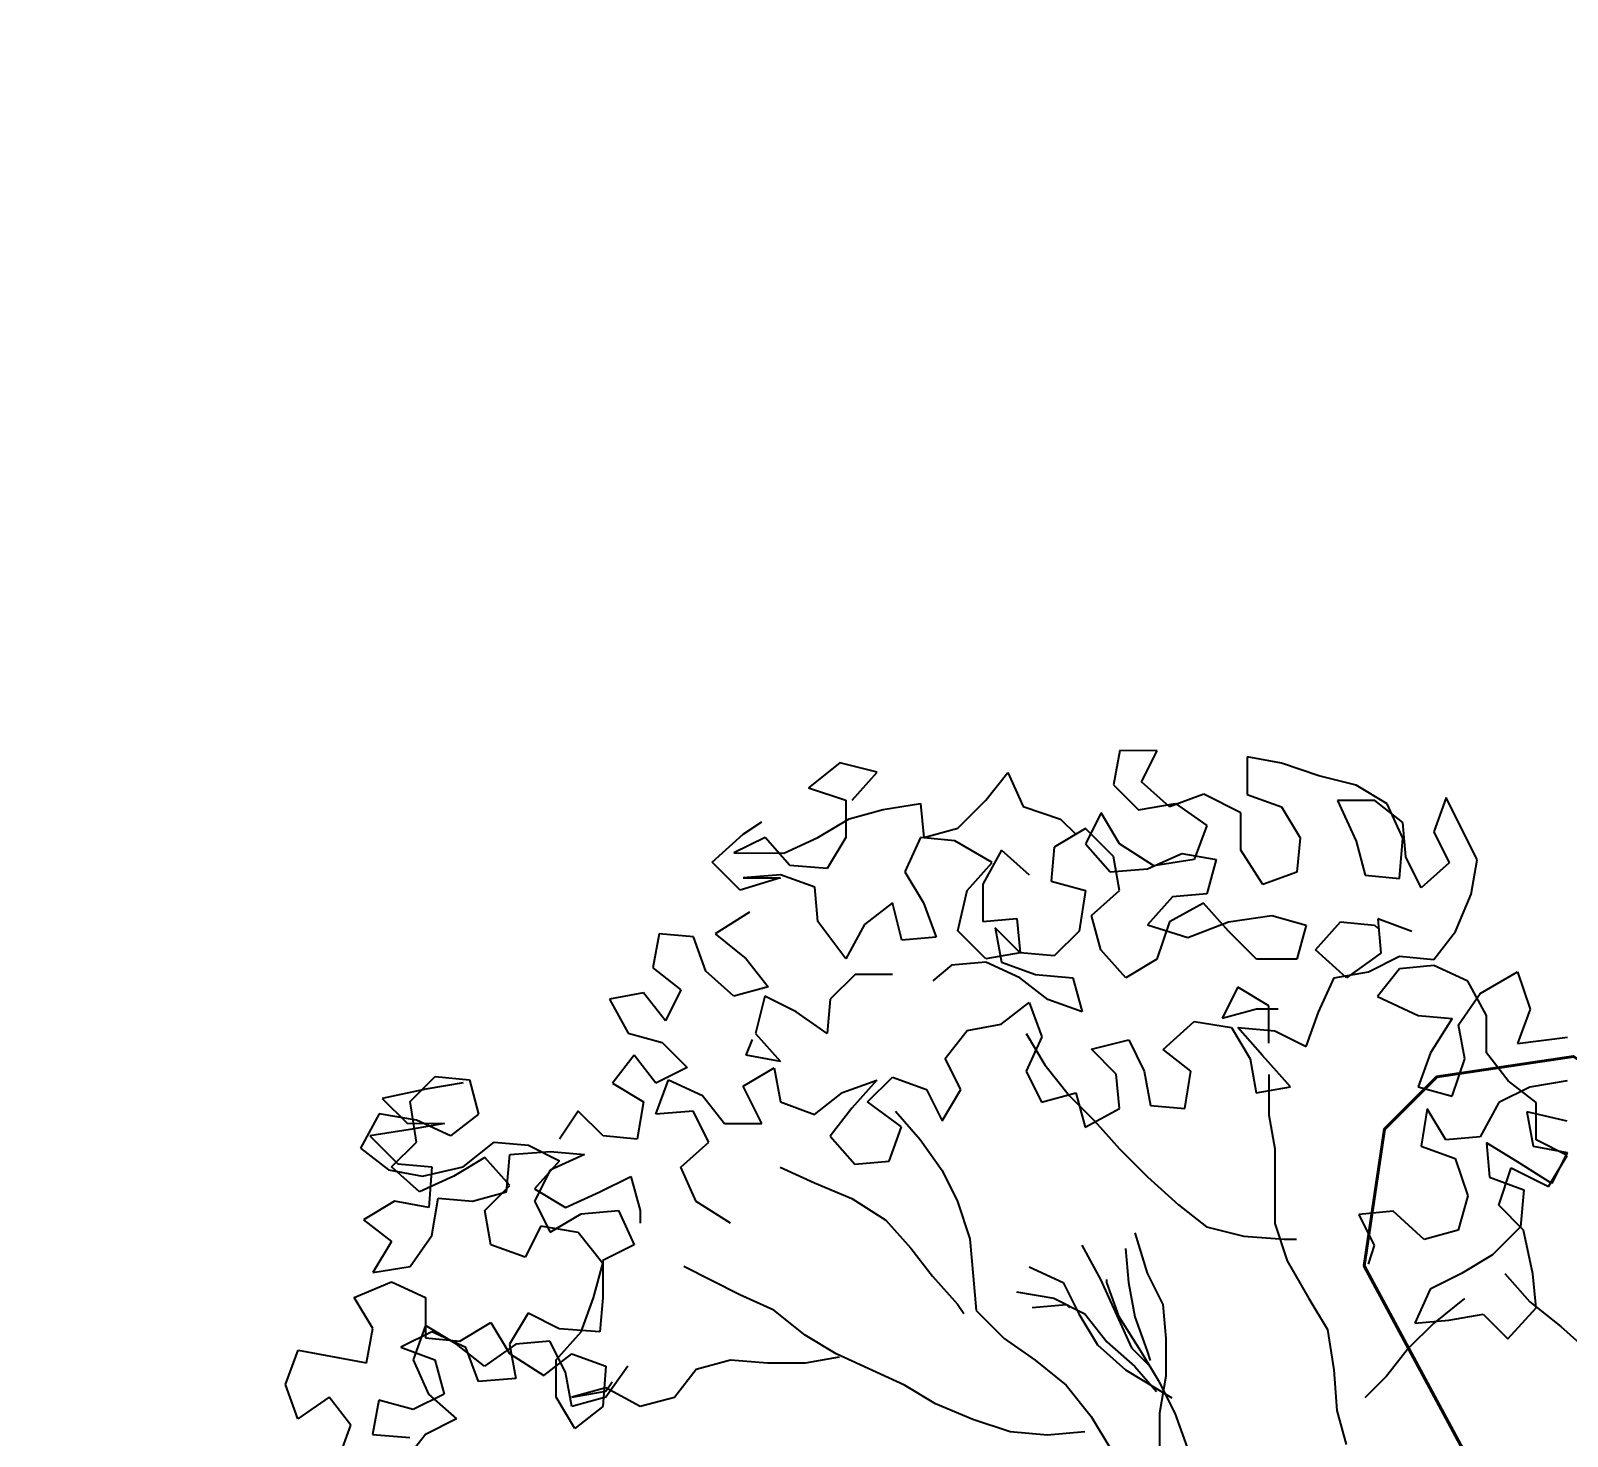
# Model space of a CAD drawing. Header units: millimetres. Extents: x 684983 to 685377, y 990360 to 990509.
# Drawn here: x 685069.164 to 685069.876, y 990434.308 to 990434.96 of the extents above; entities that cross this region are included whole.
import ezdxf

# ---------------------------------------------------------------- set-up
doc = ezdxf.new("R2010")
doc.units = ezdxf.units.MM
doc.layers.add('GRID LEVELS', color=7, linetype='Continuous', lineweight=13)
doc.layers.add('TEAK', color=7, linetype='Continuous')
doc.styles.get("Standard").update_dxf_attribs({"font": 'RomanS'})

# ---------------------------------------------------------------- blocks, each defined once
blk = doc.blocks.new('A$C25655A80')
at = {"color": 62}
for p, q in [((-0.44135, 1.98261), (-0.44328, 1.97204)), ((-0.42981, 1.9826), (-0.44135, 1.98261)), ((-0.43463, 1.97299), (-0.42981, 1.9826)), ((-0.40193, 1.98065), (-0.40194, 1.96911)), ((-0.39136, 1.97872), (-0.40193, 1.98065)), ((-0.52787, 1.97884), (-0.53749, 1.97116)), ((-0.51633, 1.97595), (-0.52787, 1.97884)), ((-0.52403, 1.9673), (-0.51633, 1.97595)), ((-0.4827, 1.96727), (-0.47596, 1.97591)), ((-0.47596, 1.97591), (-0.47116, 1.96533)), ((-0.37983, 1.97486), (-0.39136, 1.97872)), ((-0.53749, 1.97116), (-0.52595, 1.96731)), ((-0.44328, 1.97204), (-0.43559, 1.96434)), ((-0.42598, 1.96529), (-0.43463, 1.97299)), ((-0.3683, 1.97197), (-0.37983, 1.97486)), ((-0.35869, 1.96619), (-0.3683, 1.97197)), ((-0.52595, 1.96731), (-0.52596, 1.95577)), ((-0.51442, 1.96441), (-0.50288, 1.96632)), ((-0.50288, 1.96632), (-0.50193, 1.95575)), ((-0.49136, 1.95862), (-0.4827, 1.96727)), ((-0.43559, 1.96434), (-0.42406, 1.96625)), ((-0.4154, 1.96913), (-0.42598, 1.96529)), ((-0.42406, 1.96625), (-0.41445, 1.95951)), ((-0.40387, 1.96335), (-0.4154, 1.96913)), ((-0.40194, 1.96911), (-0.39137, 1.96526)), ((-0.37407, 1.96717), (-0.36831, 1.95466)), ((-0.36253, 1.96716), (-0.37407, 1.96717)), ((-0.35389, 1.96042), (-0.36253, 1.96716)), ((-0.35389, 1.95561), (-0.35869, 1.96619)), ((-0.34042, 1.9681), (-0.34428, 1.95753)), ((-0.33083, 1.94886), (-0.34042, 1.9681)), ((-0.53462, 1.95578), (-0.525, 1.96154)), ((-0.525, 1.96154), (-0.51442, 1.96441)), ((-0.47116, 1.96533), (-0.45963, 1.96148)), ((-0.45963, 1.96148), (-0.45483, 1.95667)), ((-0.44713, 1.96339), (-0.45195, 1.95378)), ((-0.44137, 1.95377), (-0.44713, 1.96339)), ((-0.40388, 1.95181), (-0.40387, 1.96335)), ((-0.39137, 1.96526), (-0.38561, 1.95564)), ((-0.56731, 1.94812), (-0.55769, 1.95676)), ((-0.55769, 1.95676), (-0.55192, 1.9606)), ((-0.50193, 1.95575), (-0.49136, 1.95862)), ((-0.45194, 1.95859), (-0.46156, 1.95283)), ((-0.4433, 1.94993), (-0.45194, 1.95859)), ((-0.41445, 1.95951), (-0.41831, 1.94894)), ((-0.35294, 1.94984), (-0.35389, 1.96042)), ((-0.34428, 1.95753), (-0.33948, 1.94791)), ((-0.55096, 1.95579), (-0.56058, 1.95099)), ((-0.54328, 1.94713), (-0.55096, 1.95579)), ((-0.5452, 1.95098), (-0.53462, 1.95578)), ((-0.52596, 1.95577), (-0.53174, 1.94616)), ((-0.50289, 1.95575), (-0.50771, 1.94518)), ((-0.49232, 1.95478), (-0.50289, 1.95575)), ((-0.48079, 1.94804), (-0.49232, 1.95478)), ((-0.4779, 1.95188), (-0.48368, 1.94131)), ((-0.46926, 1.94418), (-0.4779, 1.95188)), ((-0.46156, 1.95283), (-0.46253, 1.94225)), ((-0.45195, 1.95378), (-0.44426, 1.94512)), ((-0.4308, 1.94703), (-0.44137, 1.95377)), ((-0.39716, 1.94123), (-0.40388, 1.95181)), ((-0.38561, 1.95564), (-0.38659, 1.94507)), ((-0.36831, 1.95466), (-0.36544, 1.94409)), ((-0.35486, 1.94312), (-0.35389, 1.95561)), ((-0.55866, 1.93946), (-0.56731, 1.94812)), ((-0.56058, 1.95099), (-0.5452, 1.95098)), ((-0.53174, 1.94616), (-0.54328, 1.94713)), ((-0.48849, 1.93939), (-0.48079, 1.94804)), ((-0.44139, 1.93935), (-0.4433, 1.94993)), ((-0.43273, 1.94607), (-0.42215, 1.95087)), ((-0.41831, 1.94894), (-0.4308, 1.94703)), ((-0.42215, 1.95087), (-0.41158, 1.94894)), ((-0.41158, 1.94894), (-0.41447, 1.93836)), ((-0.34814, 1.94023), (-0.35294, 1.94984)), ((-0.33948, 1.94791), (-0.34814, 1.94023)), ((-0.33276, 1.93829), (-0.33083, 1.94886)), ((-0.54616, 1.94329), (-0.55866, 1.93946)), ((-0.54616, 1.94425), (-0.5577, 1.9433)), ((-0.5577, 1.9433), (-0.54616, 1.94329)), ((-0.53559, 1.9404), (-0.54616, 1.94425)), ((-0.50771, 1.94518), (-0.50195, 1.93556)), ((-0.46253, 1.94225), (-0.45196, 1.93936)), ((-0.44426, 1.94512), (-0.43273, 1.94607)), ((-0.38659, 1.94507), (-0.39716, 1.94123)), ((-0.36544, 1.94409), (-0.35486, 1.94312)), ((-0.53464, 1.92982), (-0.53559, 1.9404)), ((-0.49138, 1.9269), (-0.48849, 1.93939)), ((-0.48368, 1.94131), (-0.48369, 1.92978)), ((-0.45196, 1.93936), (-0.45389, 1.92686)), ((-0.45004, 1.93167), (-0.44139, 1.93935)), ((-0.41447, 1.93836), (-0.42504, 1.93741)), ((-0.33758, 1.92676), (-0.33276, 1.93829)), ((-0.51156, 1.93557), (-0.52022, 1.92885)), ((-0.50869, 1.92403), (-0.51156, 1.93557)), ((-0.50195, 1.93556), (-0.49812, 1.92498)), ((-0.42504, 1.93741), (-0.43274, 1.92877)), ((-0.41543, 1.93548), (-0.42601, 1.92972)), ((-0.40775, 1.92682), (-0.41543, 1.93548)), ((-0.55579, 1.93273), (-0.56637, 1.92601)), ((-0.526, 1.91828), (-0.53464, 1.92982)), ((-0.52022, 1.92885), (-0.526, 1.91828)), ((-0.48369, 1.92978), (-0.47312, 1.93073)), ((-0.47312, 1.93073), (-0.47216, 1.92015)), ((-0.44717, 1.92109), (-0.45004, 1.93167)), ((-0.43274, 1.92877), (-0.42025, 1.92491)), ((-0.42601, 1.92972), (-0.42987, 1.91819)), ((-0.42025, 1.92491), (-0.40775, 1.92971)), ((-0.40775, 1.92971), (-0.39429, 1.93162)), ((-0.39429, 1.93162), (-0.38372, 1.92872)), ((-0.38372, 1.92872), (-0.38661, 1.91815)), ((-0.38084, 1.92103), (-0.37314, 1.92967)), ((-0.37314, 1.92967), (-0.36257, 1.9287)), ((-0.36257, 1.9287), (-0.36161, 1.92774)), ((-0.3616, 1.93063), (-0.36065, 1.92005)), ((-0.35103, 1.92677), (-0.3616, 1.93063)), ((-0.58367, 1.92602), (-0.5856, 1.91545)), ((-0.5731, 1.92505), (-0.58367, 1.92602)), ((-0.56926, 1.91447), (-0.5731, 1.92505)), ((-0.56637, 1.92601), (-0.55676, 1.91831)), ((-0.49812, 1.92498), (-0.50869, 1.92403)), ((-0.48274, 1.91824), (-0.49138, 1.9269)), ((-0.47985, 1.92785), (-0.47793, 1.91727)), ((-0.47216, 1.92015), (-0.47985, 1.92785)), ((-0.45389, 1.92686), (-0.46159, 1.91918)), ((-0.39911, 1.91816), (-0.40775, 1.92682)), ((-0.34431, 1.91811), (-0.33758, 1.92676)), ((-0.47216, 1.92015), (-0.48274, 1.91824)), ((-0.46159, 1.91918), (-0.47216, 1.92015)), ((-0.43949, 1.91243), (-0.44717, 1.92109)), ((-0.37123, 1.91237), (-0.38084, 1.92103)), ((-0.36065, 1.92005), (-0.37123, 1.91237)), ((-0.3645, 1.91429), (-0.35489, 1.91908)), ((-0.35489, 1.91908), (-0.34431, 1.91811)), ((-0.5856, 1.91545), (-0.57696, 1.90871)), ((-0.56062, 1.90678), (-0.56926, 1.91447)), ((-0.55676, 1.91831), (-0.55004, 1.90965)), ((-0.49332, 1.91633), (-0.49909, 1.91153)), ((-0.48274, 1.91728), (-0.49332, 1.91633)), ((-0.47217, 1.91246), (-0.48274, 1.91728)), ((-0.47793, 1.91727), (-0.46736, 1.91342)), ((-0.42987, 1.91819), (-0.43949, 1.91243)), ((-0.38661, 1.91815), (-0.39911, 1.91816)), ((-0.37508, 1.91237), (-0.3645, 1.91429)), ((-0.35489, 1.91524), (-0.36163, 1.90659)), ((-0.34431, 1.91619), (-0.35489, 1.91524)), ((-0.33374, 1.91137), (-0.34431, 1.91619)), ((-0.3299, 1.90753), (-0.31836, 1.91424)), ((-0.31836, 1.91424), (-0.31453, 1.9027)), ((-0.55004, 1.90965), (-0.56062, 1.90678)), ((-0.52312, 1.91347), (-0.53082, 1.90579)), ((-0.51158, 1.91346), (-0.52312, 1.91347)), ((-0.46353, 1.90572), (-0.47217, 1.91246)), ((-0.46736, 1.91342), (-0.45583, 1.91245)), ((-0.45583, 1.91245), (-0.45295, 1.90187)), ((-0.40488, 1.90952), (-0.4097, 1.89991)), ((-0.39528, 1.90374), (-0.40488, 1.90952)), ((-0.3799, 1.9018), (-0.37508, 1.91237)), ((-0.32799, 1.90079), (-0.33374, 1.91137)), ((-0.58849, 1.90776), (-0.59907, 1.90585)), ((-0.59907, 1.90585), (-0.59331, 1.89527)), ((-0.58177, 1.8991), (-0.58849, 1.90776)), ((-0.57696, 1.90871), (-0.58177, 1.8991)), ((-0.551, 1.90677), (-0.5539, 1.89523)), ((-0.54139, 1.90195), (-0.551, 1.90677)), ((-0.53082, 1.90579), (-0.53179, 1.89521)), ((-0.47795, 1.89805), (-0.46929, 1.90477)), ((-0.46929, 1.90477), (-0.46546, 1.89419)), ((-0.45295, 1.90187), (-0.46353, 1.90572)), ((-0.36163, 1.90659), (-0.34914, 1.90081)), ((-0.33664, 1.89792), (-0.3299, 1.90753)), ((-0.53179, 1.89521), (-0.54139, 1.90195)), ((-0.4097, 1.89991), (-0.39912, 1.90278)), ((-0.39912, 1.90278), (-0.39239, 1.90278)), ((-0.39529, 1.8922), (-0.39528, 1.90374)), ((-0.38375, 1.89123), (-0.3799, 1.9018)), ((-0.34914, 1.90081), (-0.33856, 1.89984)), ((-0.33856, 1.89984), (-0.3453, 1.88927)), ((-0.328, 1.88926), (-0.32799, 1.90079)), ((-0.31453, 1.9027), (-0.31838, 1.89213)), ((-0.59331, 1.89527), (-0.58274, 1.89238)), ((-0.5539, 1.89523), (-0.54622, 1.88657)), ((-0.49527, 1.88749), (-0.48853, 1.89613)), ((-0.48853, 1.89613), (-0.47795, 1.89805)), ((-0.47026, 1.89516), (-0.46451, 1.88554)), ((-0.42797, 1.89031), (-0.41835, 1.89895)), ((-0.41835, 1.89895), (-0.40682, 1.89702)), ((-0.40682, 1.89702), (-0.40106, 1.8874)), ((-0.40489, 1.89702), (-0.39336, 1.89605)), ((-0.39721, 1.88836), (-0.40489, 1.89702)), ((-0.39336, 1.89605), (-0.38375, 1.89123)), ((-0.33473, 1.88734), (-0.33664, 1.89792)), ((-0.58274, 1.89238), (-0.57506, 1.88468)), ((-0.55679, 1.88851), (-0.55486, 1.89331)), ((-0.46546, 1.89419), (-0.47028, 1.88362)), ((-0.45008, 1.89033), (-0.43854, 1.89321)), ((-0.4424, 1.88263), (-0.45008, 1.89033)), ((-0.43854, 1.89321), (-0.43375, 1.88359)), ((-0.41933, 1.88357), (-0.42797, 1.89031)), ((-0.31838, 1.89213), (-0.303, 1.89404)), ((-0.59139, 1.88854), (-0.59813, 1.87989)), ((-0.58467, 1.87988), (-0.59139, 1.88854)), ((-0.54622, 1.88657), (-0.55679, 1.88851)), ((-0.49047, 1.87787), (-0.49527, 1.88749)), ((-0.46451, 1.88554), (-0.45682, 1.87592)), ((-0.40106, 1.8874), (-0.39914, 1.87683)), ((-0.38857, 1.87874), (-0.39721, 1.88836)), ((-0.3453, 1.88927), (-0.34916, 1.8787)), ((-0.33858, 1.87581), (-0.33473, 1.88734)), ((-0.32128, 1.8806), (-0.328, 1.88926)), ((-0.66062, 1.87418), (-0.65292, 1.88187)), ((-0.65292, 1.88187), (-0.64235, 1.88089)), ((-0.64235, 1.88089), (-0.63948, 1.87032)), ((-0.58468, 1.87027), (-0.58083, 1.88084)), ((-0.57506, 1.88468), (-0.58467, 1.87988)), ((-0.58083, 1.88084), (-0.57026, 1.87602)), ((-0.55776, 1.87889), (-0.54814, 1.88465)), ((-0.54814, 1.88465), (-0.54623, 1.87408)), ((-0.527, 1.87694), (-0.51642, 1.88078)), ((-0.51642, 1.88078), (-0.52412, 1.87213)), ((-0.51931, 1.87405), (-0.51161, 1.88174)), ((-0.51161, 1.88174), (-0.50104, 1.87788)), ((-0.47028, 1.88362), (-0.46548, 1.874)), ((-0.44145, 1.87206), (-0.4424, 1.88263)), ((-0.43375, 1.88359), (-0.43183, 1.87301)), ((-0.42126, 1.87204), (-0.41933, 1.88357)), ((-0.39529, 1.88259), (-0.39531, 1.87009)), ((-0.31263, 1.87386), (-0.32128, 1.8806)), ((-0.30301, 1.88058), (-0.31455, 1.87867)), ((-0.65581, 1.87802), (-0.66927, 1.87515)), ((-0.64427, 1.87994), (-0.65581, 1.87802)), ((-0.59813, 1.87989), (-0.58852, 1.87412)), ((-0.57026, 1.87602), (-0.56354, 1.86736)), ((-0.552, 1.86735), (-0.55776, 1.87889)), ((-0.53566, 1.87022), (-0.527, 1.87694)), ((-0.50104, 1.87788), (-0.49624, 1.86826)), ((-0.49624, 1.86826), (-0.49047, 1.87787)), ((-0.46548, 1.874), (-0.4549, 1.87688)), ((-0.45682, 1.87592), (-0.44914, 1.86822)), ((-0.4549, 1.87688), (-0.45203, 1.8663)), ((-0.39914, 1.87683), (-0.38857, 1.87874)), ((-0.34916, 1.8787), (-0.33858, 1.87581)), ((-0.31455, 1.87867), (-0.32417, 1.87387)), ((-0.66927, 1.87515), (-0.66159, 1.86745)), ((-0.65871, 1.86168), (-0.66062, 1.87418)), ((-0.60871, 1.87125), (-0.61449, 1.8626)), ((-0.60103, 1.86355), (-0.60871, 1.87125)), ((-0.58852, 1.87412), (-0.59046, 1.86258)), ((-0.57315, 1.87122), (-0.58468, 1.87027)), ((-0.56835, 1.8616), (-0.57315, 1.87122)), ((-0.54623, 1.87408), (-0.53566, 1.87022)), ((-0.52412, 1.87213), (-0.53086, 1.86349)), ((-0.50874, 1.86635), (-0.51931, 1.87405)), ((-0.51066, 1.87116), (-0.50298, 1.8625)), ((-0.45203, 1.8663), (-0.44145, 1.87206)), ((-0.43183, 1.87301), (-0.42126, 1.87204)), ((-0.34628, 1.87197), (-0.34821, 1.86044)), ((-0.34052, 1.86235), (-0.34628, 1.87197)), ((-0.32417, 1.87387), (-0.32994, 1.86331)), ((-0.31264, 1.86233), (-0.31263, 1.87386)), ((-0.67024, 1.87035), (-0.67602, 1.85978)), ((-0.6587, 1.86841), (-0.67024, 1.87035)), ((-0.66159, 1.86745), (-0.65005, 1.86744)), ((-0.65005, 1.86744), (-0.66063, 1.86553)), ((-0.64813, 1.8636), (-0.6587, 1.86841)), ((-0.63948, 1.87032), (-0.64813, 1.8636)), ((-0.56354, 1.86736), (-0.552, 1.86735)), ((-0.5126, 1.85578), (-0.50874, 1.86635)), ((-0.44914, 1.86822), (-0.44146, 1.85956)), ((-0.39531, 1.87009), (-0.39339, 1.85952)), ((-0.31552, 1.87098), (-0.3136, 1.86041)), ((-0.30302, 1.86809), (-0.31552, 1.87098)), ((-0.66063, 1.86553), (-0.67313, 1.86362)), ((-0.67313, 1.86362), (-0.66448, 1.85496)), ((-0.66641, 1.854), (-0.65871, 1.86168)), ((-0.6443, 1.85398), (-0.63468, 1.86166)), ((-0.63468, 1.86166), (-0.6241, 1.86069)), ((-0.59046, 1.86258), (-0.60103, 1.86355)), ((-0.57701, 1.85392), (-0.56835, 1.8616)), ((-0.53086, 1.86349), (-0.52317, 1.85483)), ((-0.50298, 1.8625), (-0.49626, 1.85288)), ((-0.32994, 1.86331), (-0.34052, 1.86235)), ((-0.30303, 1.85751), (-0.31264, 1.86233)), ((-0.67602, 1.85978), (-0.66737, 1.85304)), ((-0.63757, 1.85686), (-0.64718, 1.8511)), ((-0.62988, 1.8482), (-0.63757, 1.85686)), ((-0.63085, 1.84628), (-0.62987, 1.85781)), ((-0.62987, 1.85781), (-0.61738, 1.85876)), ((-0.6241, 1.86069), (-0.6145, 1.85588)), ((-0.61738, 1.85876), (-0.6068, 1.85779)), ((-0.6068, 1.85779), (-0.61738, 1.85299)), ((-0.44146, 1.85956), (-0.43281, 1.8509)), ((-0.39339, 1.85952), (-0.39341, 1.83645)), ((-0.34821, 1.86044), (-0.33764, 1.85658)), ((-0.32802, 1.86138), (-0.32707, 1.85081)), ((-0.31842, 1.8556), (-0.32802, 1.86138)), ((-0.3136, 1.86041), (-0.30303, 1.85847)), ((-0.30881, 1.84791), (-0.30303, 1.85751)), ((-0.30303, 1.85847), (-0.30785, 1.84887)), ((-0.66737, 1.85304), (-0.6568, 1.85111)), ((-0.65776, 1.8463), (-0.66641, 1.854)), ((-0.66448, 1.85496), (-0.65391, 1.85399)), ((-0.6568, 1.85111), (-0.6443, 1.85398)), ((-0.65391, 1.85399), (-0.65488, 1.84149)), ((-0.61738, 1.85299), (-0.6222, 1.84339)), ((-0.6145, 1.85588), (-0.62219, 1.84723)), ((-0.57221, 1.84334), (-0.57701, 1.85392)), ((-0.54625, 1.85389), (-0.53568, 1.84907)), ((-0.52317, 1.85483), (-0.5126, 1.85578)), ((-0.49626, 1.85288), (-0.49146, 1.84327)), ((-0.33764, 1.85658), (-0.33381, 1.84504)), ((-0.3242, 1.84215), (-0.32034, 1.85368)), ((-0.32034, 1.85368), (-0.30881, 1.84791)), ((-0.30785, 1.84887), (-0.31842, 1.8556)), ((-0.64718, 1.8511), (-0.65776, 1.8463)), ((-0.63758, 1.84052), (-0.62988, 1.8482)), ((-0.60201, 1.84625), (-0.59239, 1.85105)), ((-0.59239, 1.85105), (-0.58952, 1.84047)), ((-0.53568, 1.84907), (-0.52414, 1.84426)), ((-0.43281, 1.8509), (-0.42321, 1.84224)), ((-0.32707, 1.85081), (-0.3165, 1.84695)), ((-0.66546, 1.84343), (-0.67507, 1.83767)), ((-0.65488, 1.84149), (-0.66546, 1.84343)), ((-0.65393, 1.83284), (-0.652, 1.84437)), ((-0.652, 1.84437), (-0.64142, 1.8434)), ((-0.64142, 1.8434), (-0.63085, 1.84628)), ((-0.6222, 1.84339), (-0.6174, 1.83377)), ((-0.62219, 1.84723), (-0.61259, 1.84145)), ((-0.61259, 1.84145), (-0.60201, 1.84625)), ((-0.56164, 1.8366), (-0.57221, 1.84334)), ((-0.52414, 1.84426), (-0.51358, 1.83752)), ((-0.49146, 1.84327), (-0.48763, 1.83173)), ((-0.33381, 1.84504), (-0.3367, 1.83447)), ((-0.3165, 1.84695), (-0.31747, 1.83542)), ((-0.63567, 1.82994), (-0.63758, 1.84052)), ((-0.6174, 1.83377), (-0.60778, 1.83953)), ((-0.60778, 1.83953), (-0.59625, 1.84048)), ((-0.59625, 1.84048), (-0.59145, 1.8299)), ((-0.58952, 1.84047), (-0.58952, 1.83663)), ((-0.42321, 1.84224), (-0.41456, 1.83551)), ((-0.35688, 1.84026), (-0.36746, 1.83931)), ((-0.36746, 1.83931), (-0.36266, 1.82969)), ((-0.34728, 1.8316), (-0.35688, 1.84026)), ((-0.31651, 1.83445), (-0.3242, 1.84215)), ((-0.67507, 1.83767), (-0.66643, 1.83093)), ((-0.62028, 1.83569), (-0.6251, 1.82608)), ((-0.60875, 1.83376), (-0.62028, 1.83569)), ((-0.60107, 1.82414), (-0.60875, 1.83376)), ((-0.51358, 1.83752), (-0.50589, 1.82886)), ((-0.43668, 1.8336), (-0.43284, 1.8211)), ((-0.41456, 1.83551), (-0.40303, 1.83261)), ((-0.39341, 1.83645), (-0.38958, 1.82491)), ((-0.3367, 1.83447), (-0.34728, 1.8316)), ((-0.31747, 1.83542), (-0.32613, 1.82677)), ((-0.31364, 1.82099), (-0.31651, 1.83445)), ((-0.66643, 1.83093), (-0.67221, 1.82132)), ((-0.66067, 1.82323), (-0.65393, 1.83284)), ((-0.6251, 1.82608), (-0.63567, 1.82994)), ((-0.59145, 1.8299), (-0.60107, 1.8251)), ((-0.50589, 1.82886), (-0.49917, 1.8202)), ((-0.48763, 1.83173), (-0.48668, 1.82019)), ((-0.45302, 1.82977), (-0.44726, 1.81919)), ((-0.43956, 1.8288), (-0.43861, 1.81822)), ((-0.40303, 1.83261), (-0.39053, 1.83164)), ((-0.39053, 1.83164), (-0.38669, 1.83163)), ((-0.36266, 1.82969), (-0.36459, 1.82392)), ((-0.60396, 1.81357), (-0.60107, 1.82414)), ((-0.60107, 1.8251), (-0.60108, 1.81357)), ((-0.38958, 1.82491), (-0.38286, 1.81337)), ((-0.32613, 1.82677), (-0.33575, 1.82101)), ((-0.67221, 1.82132), (-0.66067, 1.82323)), ((-0.55878, 1.81449), (-0.57607, 1.82316)), ((-0.49917, 1.8202), (-0.49149, 1.81154)), ((-0.48668, 1.82019), (-0.48572, 1.80962)), ((-0.46937, 1.82306), (-0.4588, 1.81824)), ((-0.44726, 1.81919), (-0.43767, 1.79804)), ((-0.44534, 1.81823), (-0.44534, 1.81919)), ((-0.43284, 1.8211), (-0.42804, 1.81148)), ((-0.33575, 1.82101), (-0.34537, 1.81622)), ((-0.32229, 1.821), (-0.31461, 1.81234)), ((-0.31269, 1.81042), (-0.31364, 1.82099)), ((-0.67798, 1.81364), (-0.66644, 1.81843)), ((-0.66644, 1.81843), (-0.65587, 1.81362)), ((-0.54821, 1.80967), (-0.55878, 1.81449)), ((-0.47322, 1.81537), (-0.46169, 1.81344)), ((-0.4588, 1.81824), (-0.454, 1.80862)), ((-0.44151, 1.80765), (-0.44534, 1.81823)), ((-0.43861, 1.81822), (-0.4367, 1.80765)), ((-0.34537, 1.81622), (-0.35018, 1.80565)), ((-0.67222, 1.80402), (-0.67798, 1.81364)), ((-0.65587, 1.81362), (-0.65588, 1.80112)), ((-0.60782, 1.803), (-0.60396, 1.81357)), ((-0.60108, 1.81357), (-0.60205, 1.80299)), ((-0.5386, 1.80197), (-0.54821, 1.80967)), ((-0.49149, 1.81154), (-0.48957, 1.80866)), ((-0.48572, 1.80962), (-0.47708, 1.80096)), ((-0.46842, 1.81056), (-0.45784, 1.81151)), ((-0.46169, 1.81344), (-0.45208, 1.80862)), ((-0.45784, 1.81151), (-0.45688, 1.81055)), ((-0.42804, 1.81148), (-0.42709, 1.80091)), ((-0.38286, 1.81337), (-0.3771, 1.80375)), ((-0.3348, 1.81332), (-0.34442, 1.80564)), ((-0.32135, 1.80081), (-0.31269, 1.81042)), ((-0.31461, 1.81234), (-0.305, 1.80464)), ((-0.65588, 1.80496), (-0.65973, 1.79439)), ((-0.64627, 1.79919), (-0.65588, 1.80496)), ((-0.64531, 1.80015), (-0.63569, 1.80591)), ((-0.63569, 1.80591), (-0.62993, 1.79629)), ((-0.62415, 1.80878), (-0.62993, 1.79917)), ((-0.61454, 1.80397), (-0.62415, 1.80878)), ((-0.454, 1.80862), (-0.44824, 1.79901)), ((-0.45208, 1.80862), (-0.44536, 1.79997)), ((-0.43479, 1.79707), (-0.44151, 1.80765)), ((-0.4367, 1.80765), (-0.43286, 1.79707)), ((-0.34442, 1.80564), (-0.35211, 1.79796)), ((-0.35018, 1.80565), (-0.33961, 1.8066)), ((-0.33961, 1.8066), (-0.32903, 1.80851)), ((-0.32903, 1.80851), (-0.32135, 1.80081)), ((-0.305, 1.80464), (-0.29636, 1.79694)), ((-0.67415, 1.79345), (-0.67222, 1.80402)), ((-0.65396, 1.80304), (-0.66357, 1.79824)), ((-0.65588, 1.80112), (-0.64531, 1.80015)), ((-0.64339, 1.79822), (-0.65396, 1.80304)), ((-0.61743, 1.80012), (-0.62801, 1.79917)), ((-0.61263, 1.79051), (-0.61743, 1.80012)), ((-0.61551, 1.79435), (-0.60782, 1.803)), ((-0.60205, 1.80299), (-0.61454, 1.80397)), ((-0.52899, 1.7962), (-0.5386, 1.80197)), ((-0.47708, 1.80096), (-0.46747, 1.79422)), ((-0.44536, 1.79997), (-0.43671, 1.79227)), ((-0.42709, 1.80091), (-0.4271, 1.78937)), ((-0.3771, 1.80375), (-0.37519, 1.79125)), ((-0.69915, 1.78674), (-0.6953, 1.79731)), ((-0.6953, 1.79731), (-0.67415, 1.79345)), ((-0.66357, 1.79824), (-0.653, 1.79439)), ((-0.63763, 1.79245), (-0.64627, 1.79919)), ((-0.63955, 1.78765), (-0.64339, 1.79822)), ((-0.62801, 1.79917), (-0.63763, 1.79245)), ((-0.62993, 1.79917), (-0.62802, 1.7886)), ((-0.62993, 1.79629), (-0.61936, 1.78955)), ((-0.61936, 1.78955), (-0.61071, 1.79627)), ((-0.61071, 1.79627), (-0.60013, 1.79242)), ((-0.52803, 1.79523), (-0.53861, 1.79332)), ((-0.50785, 1.78656), (-0.52899, 1.7962)), ((-0.44824, 1.79901), (-0.4396, 1.79131)), ((-0.43767, 1.79804), (-0.43191, 1.79226)), ((-0.42903, 1.78745), (-0.43479, 1.79707)), ((-0.43286, 1.79707), (-0.4319, 1.79418)), ((-0.35211, 1.79796), (-0.35885, 1.78931)), ((-0.65973, 1.79439), (-0.65494, 1.78381)), ((-0.653, 1.79439), (-0.65013, 1.78381)), ((-0.61552, 1.78282), (-0.61551, 1.79435)), ((-0.61072, 1.77993), (-0.61263, 1.79051)), ((-0.60013, 1.79242), (-0.60111, 1.77992)), ((-0.59341, 1.79241), (-0.60014, 1.7828)), ((-0.57226, 1.79143), (-0.57899, 1.78278)), ((-0.56168, 1.7943), (-0.57226, 1.79143)), ((-0.55015, 1.79333), (-0.56168, 1.7943)), ((-0.53861, 1.79332), (-0.55015, 1.79333)), ((-0.46747, 1.79422), (-0.45787, 1.78652)), ((-0.4396, 1.79131), (-0.42519, 1.78264)), ((-0.43671, 1.79227), (-0.42999, 1.78457)), ((-0.37519, 1.79125), (-0.37424, 1.77875)), ((-0.69532, 1.77616), (-0.69915, 1.78674)), ((-0.62802, 1.7886), (-0.63955, 1.78765)), ((-0.60014, 1.78569), (-0.61072, 1.78281)), ((-0.60014, 1.78473), (-0.59822, 1.78761)), ((-0.58957, 1.77991), (-0.60014, 1.78569)), ((-0.49825, 1.78079), (-0.50785, 1.78656)), ((-0.45787, 1.78652), (-0.45019, 1.7769)), ((-0.4271, 1.78937), (-0.42904, 1.77784)), ((-0.42423, 1.77784), (-0.42903, 1.78745)), ((-0.35885, 1.78931), (-0.36559, 1.78259)), ((-0.6857, 1.78288), (-0.69532, 1.77616)), ((-0.67898, 1.77422), (-0.6857, 1.78288)), ((-0.67032, 1.78191), (-0.67225, 1.77133)), ((-0.65975, 1.77901), (-0.67032, 1.78191)), ((-0.65013, 1.78381), (-0.65975, 1.77901)), ((-0.65494, 1.78381), (-0.64629, 1.77612)), ((-0.60976, 1.7732), (-0.61552, 1.78282)), ((-0.61072, 1.78281), (-0.60014, 1.78473)), ((-0.60014, 1.7828), (-0.61072, 1.77993)), ((-0.57899, 1.78278), (-0.58957, 1.77991)), ((-0.48672, 1.77597), (-0.49825, 1.78079)), ((-0.64629, 1.77612), (-0.65591, 1.77132)), ((-0.60111, 1.77992), (-0.60976, 1.7732)), ((-0.45019, 1.7769), (-0.44443, 1.76728)), ((-0.42904, 1.77784), (-0.42905, 1.7663)), ((-0.42039, 1.76726), (-0.42423, 1.77784)), ((-0.37424, 1.77875), (-0.37137, 1.76817)), ((-0.68283, 1.76365), (-0.67898, 1.77422)), ((-0.67225, 1.77133), (-0.66072, 1.77036)), ((-0.65591, 1.77132), (-0.66265, 1.76267)), ((-0.47518, 1.77211), (-0.48672, 1.77597)), ((-0.46365, 1.77114), (-0.47518, 1.77211)), ((-0.45211, 1.77209), (-0.46365, 1.77114))]:
    blk.add_line(p, q, dxfattribs=at)
blk = doc.blocks.new('TR')
blk.add_blockref('A$C25655A80', (0.01921, 0.01485, 1.34531))

msp = doc.modelspace()

# ---------------------------------------------------------------- block references
at = {"layer": 'TEAK', "xscale": 1.5, "yscale": 1.5, "zscale": 1.5}
msp.add_blockref('TR', (685070.302, 990431.63), dxfattribs=at)

# ---------------------------------------------------------------- texts
at = {"layer": 'GRID LEVELS', "width": 0.5}
msp.add_text('97.642', height=0.8, rotation=45, dxfattribs=at).set_placement((685069.62998, 990433.15777, 97.64153))

doc.saveas('drawing.dxf')
